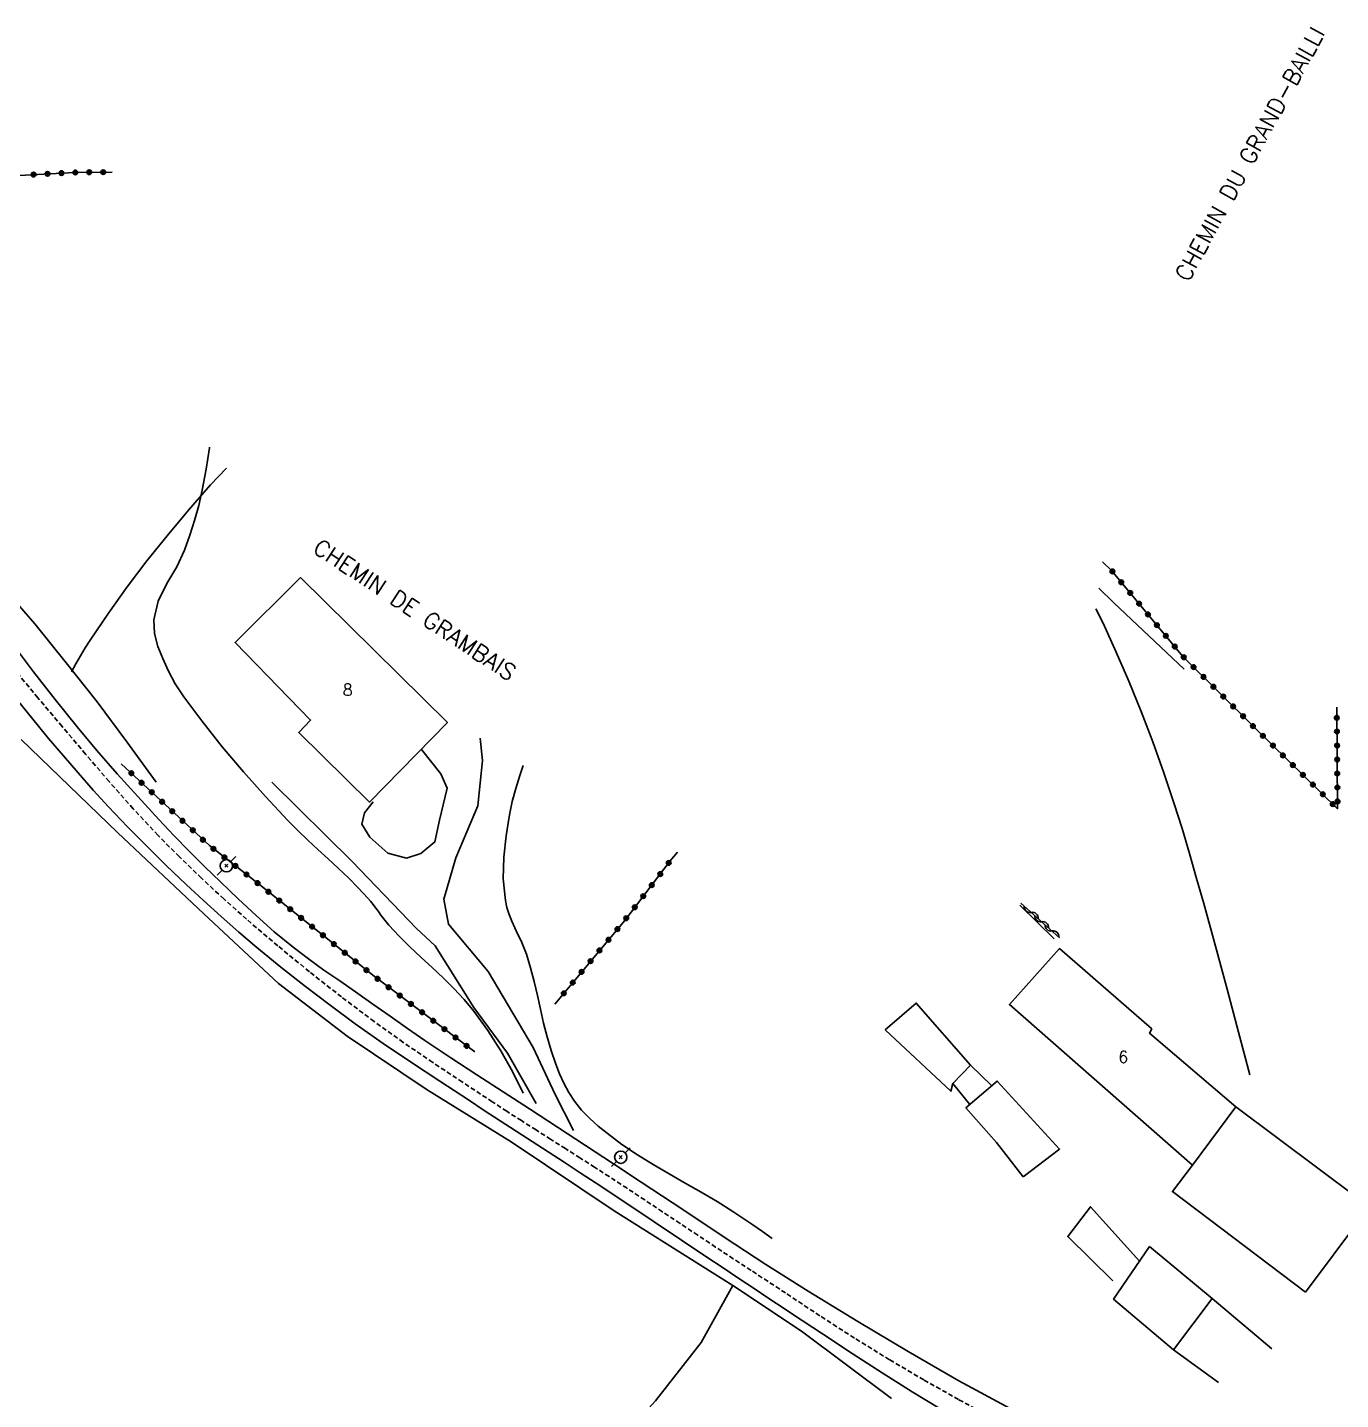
# Model space of a CAD drawing. Header units: millimetres. Extents: x 145000 to 146000, y 142999 to 144002.
# Drawn here: x 145154.1 to 145295.3, y 143714.6 to 143862.2 of the extents above; entities that cross this region are included whole.
import ezdxf
from ezdxf.enums import TextEntityAlignment as Align

# ---------------------------------------------------------------- set-up
doc = ezdxf.new("R2010")
doc.units = ezdxf.units.MM
doc.linetypes.add('DASHED', pattern=[0.75, 0.5, -0.25])
doc.layers.get('0').update_dxf_attribs({"linetype": 'CONTINUOUS'})
for name, color, linetype in [('W0001', 6, 'DASHED'), ('W0008', 7, 'CONTINUOUS'), ('W0017', 7, 'CONTINUOUS'), ('W0101', 7, 'CONTINUOUS'), ('W0104', 1, 'CONTINUOUS'), ('W0211', 2, 'CONTINUOUS'), ('W0300', 7, 'CONTINUOUS'), ('W0310', 3, 'CONTINUOUS'), ('W0323', 7, 'CONTINUOUS'), ('W0330', 7, 'CONTINUOUS'), ('W0473', 7, 'CONTINUOUS'), ('W0989', 7, 'CONTINUOUS'), ('W0991', 7, 'CONTINUOUS')]:
    doc.layers.add(name, color=color, linetype=linetype)
doc.styles.get("Standard").update_dxf_attribs({"font": 'romans.shx', "width": 0.85})

# ---------------------------------------------------------------- blocks, each defined once
blk = doc.blocks.new('T473')
for p, q in [((-0.166667, 0.166667), (0.166667, -0.166667)), ((-0.166667, -0.166667), (0.166667, 0.166667)), ((0.500001, 0.500001), (1.000002, 1.000002)), ((-1.000002, -1.000002), (-0.500001, -0.500001))]:
    blk.add_line(p, q)
blk.add_ellipse((0, 0), major_axis=(0.471405, 0.471405), ratio=1, start_param=5.4977871438, end_param=11.780972451)
blk = doc.blocks.new('t323o')
at = {"color": 0, "linetype": 'Continuous'}
for radius in [0.25, 0.15]:
    blk.add_circle((0, 0), radius, dxfattribs=at)
blk = doc.blocks.new('t310o')
at = {"color": 0, "linetype": 'Continuous'}
for centre, start, end in [((-0.5, 0.38), 216.8699, 323.1304), ((0.5, -0.37), 36.8699, 143.1303)]:
    blk.add_arc(centre, 0.625, start, end, dxfattribs=at)

msp = doc.modelspace()

# ---------------------------------------------------------------- linework, layer by layer
at = {"layer": 'W0001'}
msp.add_lwpolyline([(145257.99, 143712.56), (145254.22, 143714.62), (145250.48, 143716.72), (145246.79, 143718.89), (145243.02, 143721.22), (145239.3, 143723.62), (145235.61, 143726.07), (145231.91, 143728.5), (145230, 143729.75), (145228.09, 143731.01), (145226.18, 143732.28), (145224.28, 143733.54), (145222.38, 143734.81), (145220.47, 143736.07), (145218.57, 143737.33), (145216.65, 143738.58), (145215.09, 143739.59), (145213.51, 143740.6), (145211.94, 143741.6), (145210.36, 143742.6), (145208.79, 143743.6), (145207.21, 143744.6), (145205.64, 143745.61), (145204.08, 143746.63), (145200.88, 143748.74), (145197.68, 143750.86), (145194.51, 143753.02), (145191.39, 143755.26), (145187.88, 143757.9), (145184.42, 143760.62), (145181.02, 143763.4), (145177.67, 143766.26), (145175.22, 143768.44), (145172.81, 143770.67), (145170.45, 143772.96), (145168.14, 143775.29), (145165.48, 143778.14), (145162.9, 143781.06), (145160.36, 143784.02), (145157.83, 143786.99), (145155.24, 143790.06), (145152.67, 143793.14)], dxfattribs=at)
at = {"layer": 'W0008'}
for points in [[(145259.75, 143713.64), (145254.24, 143716.64), (145248.79, 143719.77), (145243.4, 143722.99), (145238.04, 143726.26), (145233.51, 143729.12), (145229.03, 143732.06), (145224.58, 143735.03), (145220.11, 143737.99), (145217.1, 143739.96), (145214.09, 143741.93), (145211.08, 143743.9), (145208.07, 143745.87), (145205.25, 143747.7), (145202.44, 143749.53), (145199.63, 143751.36), (145196.84, 143753.23), (145194.97, 143754.52), (145193.1, 143755.82), (145191.25, 143757.14), (145189.39, 143758.45), (145187.7, 143759.63), (145185.99, 143760.79), (145184.31, 143761.99), (145182.67, 143763.24), (145180.65, 143764.92), (145178.7, 143766.67), (145176.78, 143768.46), (145174.88, 143770.27), (145173.18, 143771.91), (145171.5, 143773.58), (145169.85, 143775.28), (145168.22, 143776.99), (145165.97, 143779.44), (145163.75, 143781.91), (145161.58, 143784.42), (145159.44, 143786.96), (145157.08, 143789.89), (145154.77, 143792.86), (145152.49, 143795.86)], [(145153, 143789.85), (145154.69, 143787.77), (145156.39, 143785.71), (145157.97, 143783.84), (145159.56, 143781.99), (145161.18, 143780.15), (145162.83, 143778.35), (145164.86, 143776.21), (145166.94, 143774.1), (145169.04, 143772.03), (145171.17, 143769.99), (145173.03, 143768.26), (145174.92, 143766.55), (145176.83, 143764.87), (145178.77, 143763.23), (145181.36, 143761.11), (145183.99, 143759.04), (145186.65, 143757.01), (145189.35, 143755.02), (145192.35, 143752.91), (145195.39, 143750.87), (145198.46, 143748.85), (145201.52, 143746.83), (145203.23, 143745.71), (145204.94, 143744.58), (145206.66, 143743.47), (145208.38, 143742.35), (145210.1, 143741.24), (145211.82, 143740.12), (145213.54, 143739), (145215.26, 143737.87), (145218.32, 143735.84), (145221.37, 143733.81), (145224.42, 143731.76), (145227.48, 143729.72), (145228.59, 143728.98), (145229.7, 143728.24), (145230.81, 143727.49), (145231.92, 143726.75), (145233.03, 143726.01), (145234.14, 143725.26), (145235.25, 143724.53), (145236.37, 143723.79), (145239.57, 143721.68), (145242.78, 143719.57), (145246, 143717.49), (145249.24, 143715.44), (145252.12, 143713.67)]]:
    msp.add_lwpolyline(points, dxfattribs=at)
at = {"layer": 'W0017'}
for points in [[(145196.47, 143784.51), (145198.57, 143781.9), (145199.22, 143780.34), (145198.42, 143776.91), (145197.91, 143774.58), (145196.39, 143773.31), (145194.85, 143772.83), (145192.84, 143773.38), (145190.92, 143775.09), (145190.05, 143776.49), (145190.34, 143777.71), (145191.29, 143778.89)], [(145212.8, 143743.55), (145210.83, 143747.42), (145208.48, 143752.48), (145203.66, 143760.63), (145199.37, 143765.73), (145198.87, 143768.42), (145200.18, 143772.86), (145202.52, 143778.45), (145203.05, 143783.33), (145202.8, 143785.74)], [(145180.39, 143780.99), (145189.01, 143772.46), (145195.95, 143765.27), (145197.96, 143763.41), (145202.09, 143756.78), (145205.71, 143751.87), (145208.79, 143746.43)]]:
    msp.add_lwpolyline(points, dxfattribs=at)
at = {"layer": 'W0101'}
msp.add_lwpolyline([(145183.46, 143803.01), (145199.27, 143787.42), (145190.89, 143778.85), (145183.28, 143786.33), (145184.56, 143787.68), (145176.43, 143796.02)], close=True, dxfattribs=at)
for points in [[(145284.03, 143746.1), (145274.73, 143754.02), (145274.99, 143754.47), (145265.07, 143763.11), (145259.69, 143757.09), (145279.38, 143739.82)], [(145279.38, 143739.82), (145284.03, 143746.1)]]:
    msp.add_lwpolyline(points, dxfattribs=at)
at = {"layer": 'W0104'}
for points in [[(145257.8, 143748.36), (145255.51, 143750.56), (145249.66, 143757.25), (145246.33, 143754.36), (145253.4, 143747.77), (145253.6, 143748.59), (145255.43, 143746.33)], [(145253.6, 143748.59), (145255.51, 143750.56)], [(145291.51, 143726.17), (145297.58, 143734.27), (145297.25, 143736.2), (145284.03, 143746.1)], [(145279.38, 143739.82), (145277.21, 143736.98), (145291.51, 143726.17)], [(145273.67, 143729.48), (145268.4, 143735.34), (145265.95, 143732.14), (145270.8, 143727.39)], [(145281.48, 143725.47), (145287.91, 143720.05)], [(145277.34, 143719.96), (145282.16, 143716.43)]]:
    msp.add_lwpolyline(points, dxfattribs=at)
for points in [[(145261.16, 143738.55), (145265.07, 143741.55), (145258.38, 143748.85), (145255.01, 143745.97), (145258.28, 143742.26)], [(145274.76, 143731.07), (145281.48, 143725.47), (145277.34, 143719.96), (145270.88, 143725.42)]]:
    msp.add_lwpolyline(points, close=True, dxfattribs=at)
at = {"layer": 'W0211'}
for points in [[(145207.4, 143747.55), (145206.27, 143749.87), (145205.01, 143752.12), (145203.62, 143754.29), (145202.1, 143756.38), (145201.06, 143757.63), (145199.95, 143758.82), (145198.8, 143759.96), (145197.61, 143761.07), (145196.41, 143762.17), (145195.23, 143763.28), (145194.08, 143764.42), (145192.98, 143765.61), (145192.68, 143765.97), (145192.4, 143766.33), (145192.12, 143766.71), (145191.85, 143767.08), (145191.57, 143767.46), (145191.29, 143767.83), (145191, 143768.19), (145190.7, 143768.54), (145189.68, 143769.64), (145188.62, 143770.7), (145187.54, 143771.73), (145186.44, 143772.74), (145185.33, 143773.75), (145184.24, 143774.77), (145183.17, 143775.81), (145182.12, 143776.88), (145179.71, 143779.47), (145177.35, 143782.1), (145175.06, 143784.8), (145172.86, 143787.58), (145171.88, 143788.87), (145170.91, 143790.19), (145170.01, 143791.57), (145169.24, 143793.02), (145168.66, 143794.28), (145168.13, 143795.6), (145167.76, 143796.99), (145167.69, 143798.44), (145168.15, 143800.47), (145169.09, 143802.37), (145170.16, 143804.16), (145171.01, 143805.95), (145171.56, 143807.54), (145172.07, 143809.13), (145172.52, 143810.75), (145172.9, 143812.38), (145173.33, 143814.65), (145173.67, 143816.93), (145173.68, 143817.01)], [(145285.52, 143749.51), (145284.32, 143754.13), (145283.1, 143758.75), (145281.85, 143763.36), (145280.57, 143767.96), (145279.81, 143770.65), (145279.05, 143773.34), (145278.26, 143776.02), (145277.41, 143778.68), (145276.28, 143782.01), (145275.1, 143785.33), (145273.85, 143788.61), (145272.51, 143791.87), (145271.15, 143794.99), (145269.75, 143798.1), (145268.99, 143799.62)], [(145264.49, 143764.14), (145260.82, 143767.76)]]:
    msp.add_lwpolyline(points, dxfattribs=at)
at = {"layer": 'W0300'}
for points in [[(145158.86, 143792.85), (145159.33, 143793.72), (145159.82, 143794.59), (145160.33, 143795.43), (145160.87, 143796.27), (145162.82, 143799.16), (145164.84, 143802.01), (145166.94, 143804.79), (145169.14, 143807.5), (145171.44, 143810.25), (145173.79, 143812.98), (145175.52, 143814.76)], [(145167.96, 143780.99), (145164.81, 143785.34), (145161.59, 143789.62), (145158.28, 143793.84), (145154.9, 143798.01), (145152.55, 143800.76)], [(145278.47, 143793.14), (145270.92, 143800.27), (145269.3, 143801.86)], [(145207.41, 143782.79), (145207.05, 143781.7), (145206.6, 143780.32), (145206.21, 143778.92), (145205.92, 143777.49), (145205.58, 143775.22), (145205.33, 143772.93), (145205.27, 143770.6), (145205.49, 143768.29), (145205.66, 143767.52), (145205.9, 143766.77), (145206.19, 143766.04), (145206.51, 143765.33), (145206.85, 143764.63), (145207.18, 143763.93), (145207.49, 143763.22), (145207.76, 143762.49), (145208.2, 143761.03), (145208.59, 143759.55), (145208.93, 143758.06), (145209.27, 143756.58), (145209.61, 143755.08), (145209.98, 143753.6), (145210.41, 143752.13), (145210.92, 143750.68), (145211.33, 143749.65), (145211.78, 143748.63), (145212.3, 143747.64), (145212.91, 143746.7), (145213.69, 143745.73), (145214.56, 143744.84), (145215.48, 143744.02), (145216.43, 143743.24), (145218.03, 143742.05), (145219.69, 143740.93), (145221.39, 143739.88), (145223.11, 143738.88), (145224.84, 143737.89), (145226.56, 143736.9), (145228.27, 143735.89), (145229.96, 143734.82), (145231.03, 143734.12), (145232.09, 143733.4), (145233.15, 143732.67), (145234.19, 143731.92)]]:
    msp.add_lwpolyline(points, dxfattribs=at)
at = {"layer": 'W0310'}
msp.add_lwpolyline([(145265.08, 143764.27), (145260.91, 143768)], dxfattribs=at)
at = {"layer": 'W0323'}
for points in [[(145133.84, 143847.14), (145144.12, 143845.96), (145152.58, 143846.21), (145159.17, 143846.56), (145163.23, 143846.6)], [(145294.88, 143789.05), (145294.96, 143778.14), (145286.04, 143786.86), (145278.34, 143794.51), (145270.67, 143803.76), (145269.68, 143804.7)], [(145202.2, 143751.99), (145191.37, 143760.14), (145178.91, 143770.09), (145173.67, 143774.17), (145164.18, 143782.97)], [(145224, 143773.48), (145223.22, 143772.53), (145218.32, 143766.14), (145210.81, 143757.14)]]:
    msp.add_lwpolyline(points, dxfattribs=at)
at = {"layer": 'W0330'}
for points in [[(145247.01, 143714.73), (145237.34, 143721.97), (145229.96, 143726.89), (145217.18, 143734.91), (145206.1, 143742.33), (145197.08, 143747.9), (145188.5, 143753.69), (145181.1, 143759.36), (145173.07, 143766.83), (145163.81, 143775.58), (145153.44, 143785.6)], [(145212.51, 143704.41), (145221.65, 143714.48), (145226.53, 143720.76), (145229.96, 143726.89)]]:
    msp.add_lwpolyline(points, dxfattribs=at)

# ---------------------------------------------------------------- block references
at = {"layer": 'W0310', "rotation": 138.1261112246173}
for p in [(145262.03, 143767), (145263.15, 143766), (145264.27, 143765)]:
    msp.add_blockref('t310o', p, dxfattribs=at)
at = {"layer": 'W0323'}
for p, rotation in [((145154.77, 143846.33), 3.02145382429474), ((145156.27, 143846.41), 3.02145382429474), ((145157.77, 143846.49), 3.02145382429474), ((145159.26, 143846.56), 0.4873630286537501), ((145160.76, 143846.58), 0.4873630286537501), ((145162.26, 143846.59), 0.4873630286537501), ((145270.76, 143803.66), 129.6639933377479), ((145271.71, 143802.5), 129.6639933377479), ((145272.67, 143801.35), 129.6639933377479), ((145273.63, 143800.19), 129.6639933377479), ((145274.58, 143799.04), 129.6639933377479), ((145275.54, 143797.88), 129.6639933377479), ((145276.5, 143796.73), 129.6639933377479), ((145277.46, 143795.57), 129.6639933377479), ((145278.42, 143794.43), 135.2016659703633), ((145279.49, 143793.37), 135.2016659703633), ((145280.55, 143792.31), 135.2016659703633), ((145281.62, 143791.26), 135.2016659703633), ((145282.68, 143790.2), 135.2016659703633), ((145283.74, 143789.14), 135.2016659703633), ((145284.81, 143788.08), 135.2016659703633), ((145285.87, 143787.03), 135.2016659703633), ((145294.88, 143787.93), 270.4570117450959), ((145286.94, 143785.98), 135.6494369275318), ((145294.9, 143786.43), 270.4570117450959), ((145288.02, 143784.93), 135.6494369275318), ((145294.91, 143784.93), 270.4570117450959), ((145289.09, 143783.88), 135.6494369275318), ((145290.16, 143782.83), 135.6494369275318), ((145294.92, 143783.43), 270.4570117450959), ((145165.28, 143781.95), 137.12990492677), ((145291.24, 143781.78), 135.6494369275318), ((145294.93, 143781.93), 270.4570117450959), ((145166.38, 143780.93), 137.12990492677), ((145167.48, 143779.91), 137.12990492677), ((145292.31, 143780.73), 135.6494369275318), ((145293.38, 143779.69), 135.6494369275318), ((145294.94, 143780.43), 270.4570117450959), ((145168.58, 143778.89), 137.12990492677), ((145294.45, 143778.64), 135.6494369275318), ((145294.96, 143778.93), 270.4570117450959), ((145169.68, 143777.87), 137.12990492677), ((145170.78, 143776.85), 137.12990492677), ((145171.88, 143775.83), 137.12990492677), ((145172.98, 143774.81), 137.12990492677), ((145174.11, 143773.83), 142.1424013819171), ((145175.29, 143772.91), 142.1424013819171), ((145223.05, 143772.31), 232.4946774973676), ((145176.48, 143771.99), 142.1424013819171), ((145177.66, 143771.07), 142.1424013819171), ((145222.14, 143771.12), 232.4946774973676), ((145178.85, 143770.14), 142.1424013819171), ((145180.02, 143769.21), 141.3699444113493), ((145221.23, 143769.93), 232.4946774973676), ((145181.19, 143768.27), 141.3699444113493), ((145220.32, 143768.74), 232.4946774973676), ((145182.36, 143767.34), 141.3699444113493), ((145183.53, 143766.4), 141.3699444113493), ((145218.49, 143766.36), 232.4946774973676), ((145219.4, 143767.55), 232.4946774973676), ((145184.71, 143765.46), 141.3699444113493), ((145217.54, 143765.2), 230.1487225257096), ((145185.88, 143764.53), 141.3699444113493), ((145187.05, 143763.59), 141.3699444113493), ((145216.58, 143764.05), 230.1487225257096), ((145188.22, 143762.65), 141.3699444113493), ((145215.61, 143762.9), 230.1487225257096), ((145189.39, 143761.72), 141.3699444113493), ((145190.56, 143760.78), 141.3699444113493), ((145213.69, 143760.59), 230.1487225257096), ((145214.65, 143761.75), 230.1487225257096), ((145191.75, 143759.86), 143.0303488255616), ((145192.94, 143758.95), 143.0303488255616), ((145212.73, 143759.44), 230.1487225257096), ((145194.14, 143758.05), 143.0303488255616), ((145211.77, 143758.29), 230.1487225257096), ((145195.34, 143757.15), 143.0303488255616), ((145196.54, 143756.25), 143.0303488255616), ((145197.74, 143755.35), 143.0303488255616), ((145198.94, 143754.44), 143.0303488255616), ((145200.13, 143753.54), 143.0303488255616), ((145201.33, 143752.64), 143.0303488255616)]:
    msp.add_blockref('t323o', p, dxfattribs=dict(at, rotation=rotation))
at = {"layer": 'W0473'}
for p in [(145175.5, 143772.01), (145217.9, 143740.67)]:
    msp.add_blockref('T473', p, dxfattribs=at)

# ---------------------------------------------------------------- texts
at = {"layer": 'W0989'}
for s, rotation, p in [('CHEMIN DU GRAND-BAILLI   ', 61.259, (145278.93, 143834.68)), ('CHEMIN DE GRAMBAIS   ', 326.5632, (145184.67, 143805.8))]:
    msp.add_text(s, height=1.75, rotation=rotation, dxfattribs=at).set_placement(p)
at = {"layer": 'W0991'}
for s, p in [('8', (145188.55, 143790.93)), ('6', (145271.92, 143751.46))]:
    msp.add_text(s, height=1.25, dxfattribs=at).set_placement(p, align=Align.MIDDLE_CENTER)

doc.saveas('drawing.dxf')
